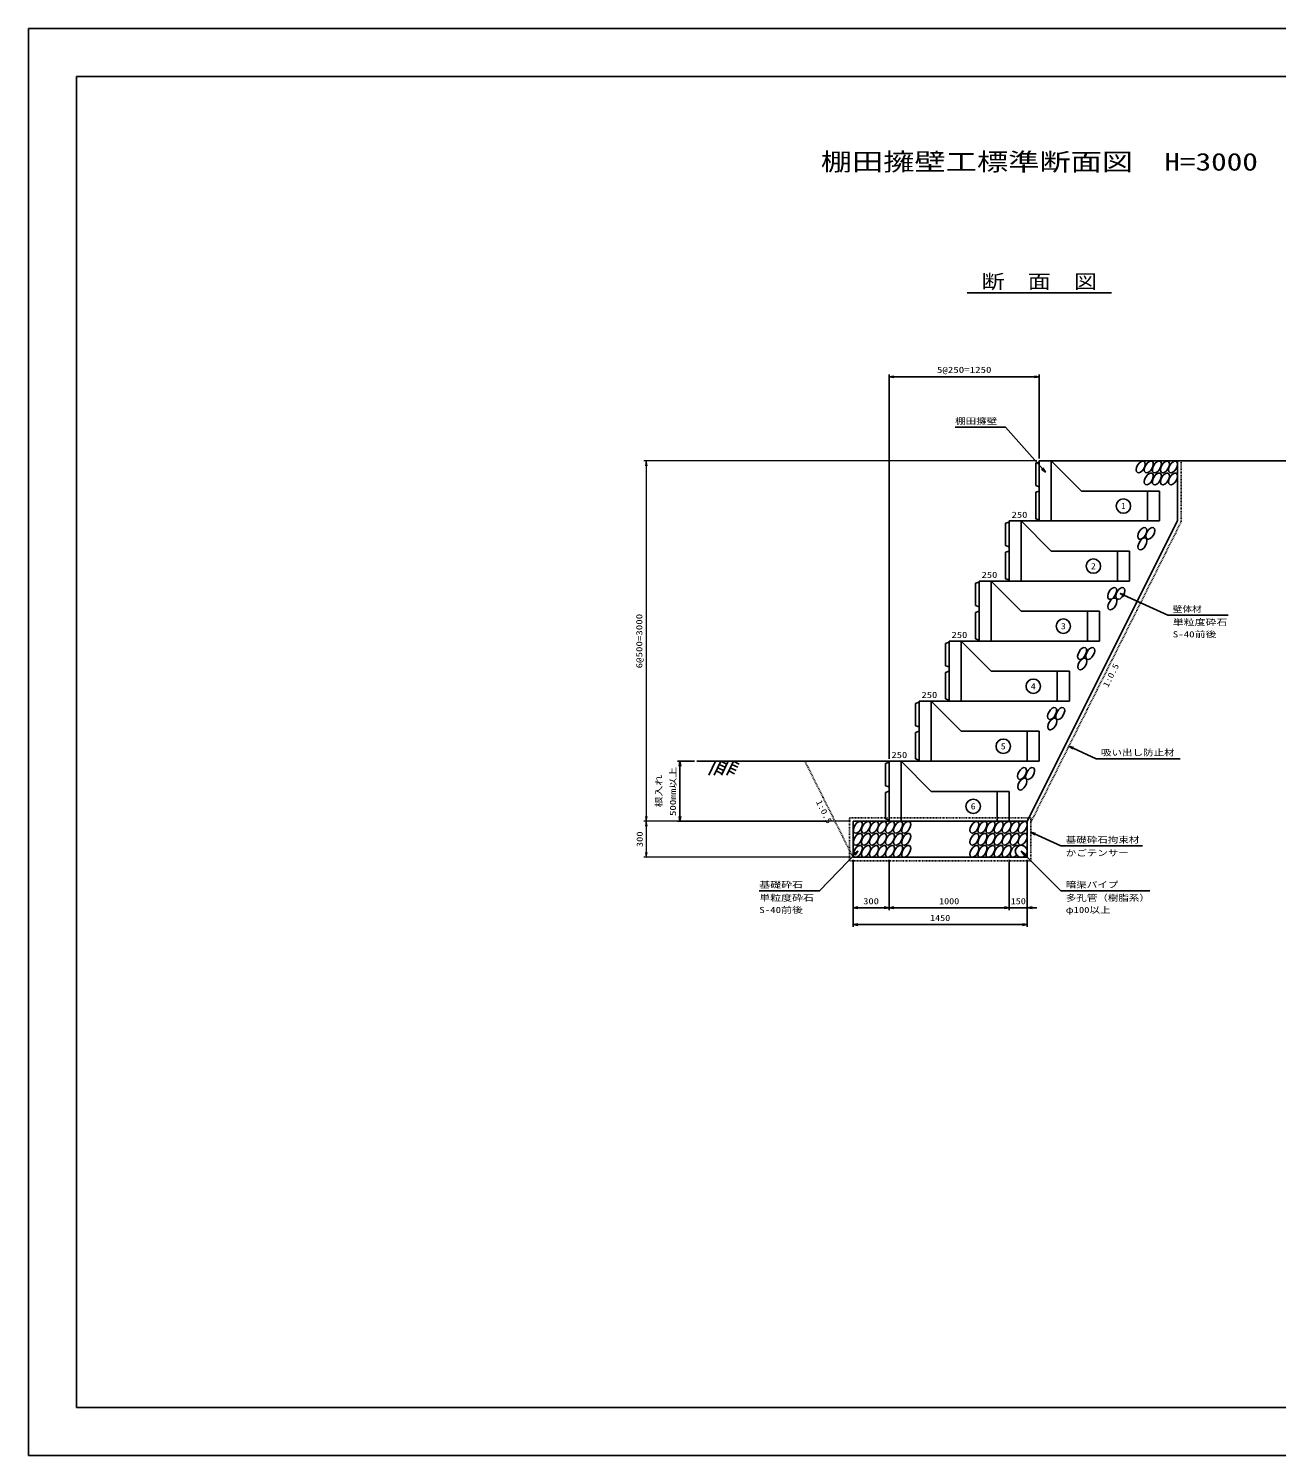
# Model space of a CAD drawing. Units: millimetres at full size; some dimension numbers follow another scale. Extents: x 0 to 16820, y 0 to 11880.
# Drawn here: x 0 to 10383, y 0 to 11880 of the extents above; entities that cross this region are included whole.
import ezdxf
from ezdxf.enums import TextEntityAlignment as Align

# ---------------------------------------------------------------- set-up
doc = ezdxf.new("R2010")
doc.units = ezdxf.units.MM
doc.linetypes.add('DASHED_SPACED', pattern=[12, 6, -6])
for name, color, linetype, lineweight in [('D-STR-DIM', 7, 'Continuous', 25), ('D-STR-STRn', 2, 'Continuous', 25), ('D-STR-TXT', 7, 'Continuous', 25), ('D-TTL', 2, 'Continuous', 25), ('D-TTL-TXT', 7, 'Continuous', 25)]:
    doc.layers.add(name, color=color, linetype=linetype, lineweight=lineweight)
doc.styles.add('ＭＳ ゴシック', font='')
doc.styles.get('ＭＳ ゴシック').set_extended_font_data('MS Gothic')

# ---------------------------------------------------------------- blocks, each defined once
blk = doc.blocks.new('open_arrow')
at = {"color": 0, "linetype": 'Continuous', "lineweight": -2}
blk.add_lwpolyline([(7.5, 1.25), (0, 0), (7.5, -1.25)], dxfattribs=at)
blk = doc.blocks.new('T-D')
at = {"color": 1, "linetype": 'Continuous', "lineweight": 25}
for p, q in [((0, -500), (0, 0)), ((0, 0), (100, 0)), ((100, -500), (100, 0)), ((350, -251), (100, 0)), ((0, -9), (-30, -19)), ((-30, -19), (-30, -204.5)), ((-30, -204.5), (0, -214.5)), ((0, -250.5), (-30, -260.5)), ((-30, -260.5), (-30, -481)), ((350, -251), (1000, -251)), ((900, -500), (900, -251)), ((1000, -500), (1000, -251)), ((-30, -481), (0, -491)), ((0, -500), (1000, -500))]:
    blk.add_line(p, q, dxfattribs=at)

msp = doc.modelspace()

# ---------------------------------------------------------------- linework, layer by layer
at = {"layer": 'D-STR-DIM'}
for p, q in [((7160, 5800), (7160, 9000)), ((7200, 8986.667), (7160, 8980)), ((7200, 8973.333), (7160, 8980)), ((7160, 8980), (7200, 8980)), ((7200, 8980), (8370, 8980)), ((8370, 8986.667), (8410, 8980)), ((8370, 8973.333), (8410, 8980)), ((8410, 8980), (8370, 8980)), ((8410, 8300), (8410, 9000)), ((5540, 5780), (5400, 5780)), ((5413.333, 5740), (5420, 5780)), ((5426.667, 5740), (5420, 5780)), ((5420, 5780), (5420, 5740)), ((5420, 5740), (5420, 5320)), ((6645, 5280), (5400, 5280)), ((5413.333, 5320), (5420, 5280)), ((5426.667, 5320), (5420, 5280)), ((5420, 5280), (5420, 5320)), ((6860, 4960), (6860, 4400)), ((6860, 4960), (6860, 4540)), ((7160, 4960), (7160, 4540)), ((7160, 4960), (7160, 4540)), ((8160, 4960), (8160, 4540)), ((8160, 4960), (8160, 4540)), ((8310, 4960), (8310, 4400)), ((8310, 4960), (8310, 4540)), ((7160, 4560), (6860, 4560)), ((7160, 4560), (8160, 4560)), ((8080, 4560), (8390, 4560)), ((6860, 4420), (8310, 4420))]:
    msp.add_line(p, q, dxfattribs=at)
at = {"layer": 'D-STR-DIM', "lineweight": 0}
for p, q in [((8390, 8280), (5120, 8280)), ((5140, 8280), (5140, 5280)), ((6840, 5280), (5120, 5280)), ((6840, 5280), (5120, 5280)), ((5140, 5280), (5140, 4980)), ((6840, 4980), (5120, 4980))]:
    msp.add_line(p, q, dxfattribs=at)
at = {"layer": 'D-STR-STRn', "color": 1}
for p, q in [((8410, 8280), (11410, 8280)), ((8160, 7780), (8410, 7780)), ((7910, 7280), (8160, 7280)), ((7660, 6780), (7910, 6780)), ((7410, 6280), (7660, 6280)), ((7160, 5780), (5560, 5780)), ((5715, 5780), (5659.92, 5664.793)), ((5760, 5780), (5704.92, 5664.793)), ((5734.12, 5725.868), (5782.957, 5702.52)), ((5747.06, 5752.934), (5795.897, 5729.585)), ((5760, 5780), (5808.837, 5756.651)), ((5820, 5780), (5764.92, 5664.793)), ((5865, 5780), (5809.92, 5664.793)), ((5839.12, 5725.868), (5887.957, 5702.52)), ((5852.06, 5752.934), (5900.897, 5729.585)), ((5865, 5780), (5913.837, 5756.651)), ((7160, 5780), (7410, 5780)), ((5721.18, 5698.803), (5770.017, 5675.454)), ((5826.18, 5698.803), (5875.017, 5675.454))]:
    msp.add_line(p, q, dxfattribs=at)
at = {"layer": 'D-STR-STRn', "color": 1, "linetype": 'DASHED_SPACED'}
msp.add_line((6460, 5780), (6860, 4980), dxfattribs=at)
at = {"layer": 'D-STR-STRn', "color": 1}
msp.add_lwpolyline([(8310, 5280), (9560, 7780), (9560, 8280)], dxfattribs=at)
at = {"layer": 'D-STR-STRn', "linetype": 'DASHED_SPACED'}
msp.add_lwpolyline([(8340, 5272.918), (9590, 7772.918), (9590, 8280)], dxfattribs=at)
msp.add_lwpolyline([(6830, 5310), (8340, 5310), (8340, 4950), (6830, 4950)], close=True, dxfattribs=at)
at = {"layer": 'D-STR-STRn', "color": 1}
msp.add_lwpolyline([(6860, 5280), (8310, 5280), (8310, 4980), (6860, 4980)], close=True, dxfattribs=at)
at = {"layer": 'D-STR-STRn'}
msp.add_circle((8260, 5030), 50, dxfattribs=at)
for centre in [(9253.933, 8230.019), (9320.933, 8230.019), (9387.933, 8230.019), (9454.933, 8230.019), (9521.933, 8230.019), (9320.933, 8130.019), (9387.933, 8130.019), (9454.933, 8130.019), (9521.933, 8130.019), (9266.606, 7677.112), (9333.606, 7677.112), (9268.605, 7589.595), (9016.606, 7177.112), (9018.605, 7089.595), (9083.606, 7177.112), (8766.606, 6677.112), (8833.606, 6677.112), (8768.605, 6589.595), (8516.606, 6177.112), (8583.606, 6177.112), (8518.605, 6089.595), (8266.606, 5677.112), (8333.606, 5677.112), (8268.605, 5589.595), (6900.239, 5230), (6967.239, 5230), (7034.239, 5230), (7101.239, 5230), (7168.239, 5230), (7235.239, 5230), (7302.239, 5230), (7870.239, 5230), (7937.239, 5230), (8004.239, 5230), (8071.239, 5230), (8138.239, 5230), (8205.239, 5230), (8272.239, 5230), (6900.239, 5130), (6967.239, 5130), (7034.239, 5130), (7101.239, 5130), (7168.239, 5130), (7235.239, 5130), (7302.239, 5130), (7870.239, 5130), (7937.239, 5130), (8004.239, 5130), (8071.239, 5130), (8138.239, 5130), (8205.239, 5130), (8272.239, 5130), (6900.239, 5030), (6967.239, 5030), (7034.239, 5030), (7101.239, 5030), (7168.239, 5030), (7235.239, 5030), (7302.239, 5030), (7870.239, 5030), (7937.239, 5030), (8004.239, 5030), (8071.239, 5030), (8138.239, 5030)]:
    msp.add_ellipse(centre, major_axis=(-27.222, -47.15), ratio=0.545455, dxfattribs=at)
msp.add_ellipse((8205.239, 5030), major_axis=(-27.222, -47.15), ratio=0.545455, start_param=2.97552158, end_param=7.504347313, dxfattribs=at)
at = {"layer": 'D-STR-TXT'}
for p, q in [((8130, 8560), (7710, 8560)), ((8460.316, 8187.075), (8130, 8560)), ((9083.606, 7177.112), (9480.441, 6994.782)), ((9980.441, 6994.782), (9480.441, 6994.782)), ((8655.791, 5904.5), (8883.084, 5800.068)), ((9583.084, 5800.068), (8883.084, 5800.068)), ((8340, 5189.189), (8590, 5074.324)), ((6900.239, 5030), (6580, 4700)), ((8260, 5030), (8590, 4700)), ((9270, 5074.324), (8590, 5074.324)), ((6580, 4700), (6080, 4700)), ((9330, 4700), (8590, 4700))]:
    msp.add_line(p, q, dxfattribs=at)
for centre in [(9110, 7904.5), (8860, 7404.5), (8610, 6904.5), (8360, 6404.5), (8110, 5904.5), (7860, 5404.5)]:
    msp.add_circle(centre, 60, dxfattribs=at)
at = {"layer": 'D-TTL'}
for points in [[(0, 0), (16820, 0), (16820, 11880), (0, 11880)], [(400, 400), (16420, 400), (16420, 11480), (400, 11480)]]:
    msp.add_lwpolyline(points, close=True, dxfattribs=at)
at = {"layer": 'D-TTL-TXT'}
msp.add_line((7810, 9680), (9010, 9680), dxfattribs=at)

# ---------------------------------------------------------------- block references
at = {"layer": 'D-STR-DIM', "lineweight": 0, "xscale": 5.33, "yscale": 5.33}
for p, rotation in [((5140, 8280), 270), ((5140, 5280), 90), ((5140, 5280), 270), ((5140, 4980), 90)]:
    msp.add_blockref('open_arrow', p, dxfattribs=dict(at, rotation=rotation))
at = {"layer": 'D-STR-DIM', "xscale": 5.33, "yscale": 5.33}
for p in [(6860, 4560), (7160, 4560), (8310, 4560), (6860, 4420)]:
    msp.add_blockref('open_arrow', p, dxfattribs=at)
at = {"layer": 'D-STR-DIM', "xscale": 5.33, "yscale": 5.33, "rotation": 180}
for p in [(7160, 4560), (8160, 4560), (8160, 4560), (8310, 4420)]:
    msp.add_blockref('open_arrow', p, dxfattribs=at)
at = {"layer": 'D-STR-STRn'}
for p in [(8410, 8280), (8160, 7780), (7910, 7280), (7660, 6780), (7410, 6280), (7160, 5780)]:
    msp.add_blockref('T-D', p, dxfattribs=at)
at = {"layer": 'D-STR-TXT', "xscale": 5.33, "yscale": 5.33}
for p, rotation in [((8460.316, 8187.075), 131.5), ((9083.606, 7177.112), 335.3), ((8655.791, 5904.5), 335.3), ((8340, 5189.189), 335.3), ((6900.239, 5030), 225.9), ((8260, 5030), 315)]:
    msp.add_blockref('open_arrow', p, dxfattribs=dict(at, rotation=rotation))

# ---------------------------------------------------------------- texts
at = {"layer": 'D-STR-DIM', "style": 'ＭＳ ゴシック'}
for s, width, p in [('5@250=1250', 1.3, (7785, 9038.731)), ('300', 1.25, (7010, 4615)), ('1000', 1.2, (7660, 4615)), ('150', 1.2, (8235, 4615)), ('1450', 1.2, (7585, 4475))]:
    msp.add_text(s, height=51.32, dxfattribs=dict(at, width=width)).set_placement(p, align=Align.MIDDLE_CENTER)
for s, width, p in [('6@500=3000', 1.3, (5081.269, 6780)), ('300', 1.25, (5085, 5130))]:
    msp.add_text(s, height=51.32, rotation=90, dxfattribs=dict(at, width=width)).set_placement(p, align=Align.MIDDLE_CENTER)
at = {"layer": 'D-STR-DIM', "style": 'ＭＳ ゴシック', "width": 1.3}
for s, p in [('500mm以上', (5402.582, 5323.376)), ('根入れ', (5285.56, 5394.975))]:
    msp.add_text(s, height=51.32, rotation=90, dxfattribs=at).set_placement(p, align=Align.BOTTOM_LEFT)
at = {"layer": 'D-STR-TXT', "style": 'ＭＳ ゴシック'}
for s, width, p in [('棚田擁壁', 1.25, (7710, 8570.667)), ('250', 1.25, (8180, 7790.667)), ('250', 1.25, (7930, 7290.667)), ('壁体材', 1.15, (9520.441, 7005.449)), ('単粒度砕石', 1.3, (9520.441, 6895.449)), ('250', 1.25, (7680, 6790.667)), ('S-40前後', 1.3, (9520.441, 6795.449)), ('250', 1.25, (7430, 6290.667)), ('250', 1.25, (7180, 5790.667)), ('吸い出し防止材', 1.25, (8923.084, 5810.735)), ('基礎砕石拘束材', 1.25, (8630, 5084.991)), ('かごテンサー', 1.25, (8630, 4974.991)), ('基礎砕石\u3000', 1.3, (6080, 4710.667)), ('暗渠パイプ', 1.25, (8630, 4710.667)), ('単粒度砕石', 1.3, (6080, 4600.667)), ('多孔管（樹脂系）', 1.25, (8630, 4600.667)), ('S-40前後', 1.3, (6080, 4500.667)), ('φ100以上', 1.25, (8630, 4500.667))]:
    msp.add_text(s, height=51.32, dxfattribs=dict(at, width=width)).set_placement(p, align=Align.BOTTOM_LEFT)
for s, width, p in [('1', 0.9, (9110, 7904.5)), ('2', 1.15, (8860, 7404.5)), ('3', 1.15, (8610, 6904.5)), ('4', 1.2, (8360, 6404.5)), ('5', 1.15, (8110, 5904.5)), ('6', 1.15, (7860, 5404.5))]:
    msp.add_text(s, height=51.32, dxfattribs=dict(at, width=width)).set_placement(p, align=Align.MIDDLE_CENTER)
at = {"layer": 'D-STR-TXT', "style": 'ＭＳ ゴシック', "width": 1.2}
for rotation, p in [(63.435, (8982.703, 6506.149)), (296.565, (6642.111, 5371.056))]:
    msp.add_text('1:0.5', height=51.32, rotation=rotation, dxfattribs=at).set_placement(p, align=Align.TOP_CENTER)
at = {"layer": 'D-TTL-TXT', "style": 'ＭＳ ゴシック'}
for s, height, width, p in [('棚田擁壁工標準断面図\u3000H=3000', 146.6, 1.3, (8410, 10653.333)), ('断\u3000面\u3000図', 117.3, 1.2, (8410, 9680))]:
    msp.add_text(s, height=height, dxfattribs=dict(at, width=width)).set_placement(p, align=Align.BOTTOM_CENTER)

doc.saveas('drawing.dxf')
